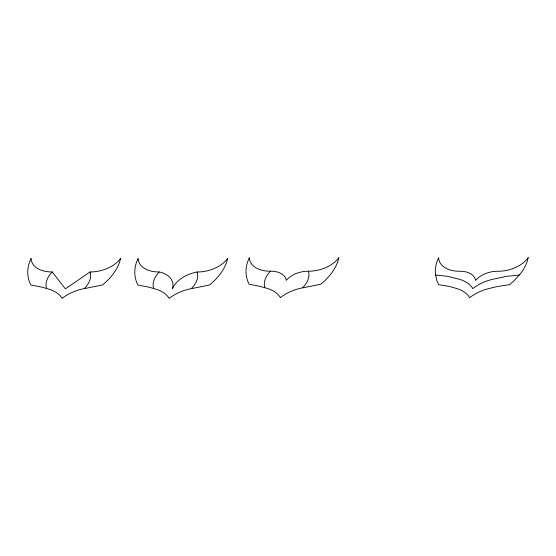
<?xml version="1.0" encoding="UTF-8"?>
<svg xmlns="http://www.w3.org/2000/svg" width="556" height="556" viewBox="0 0 556 556"><rect width="100%" height="100%" fill="white"/><g stroke="black" fill="none" stroke-linecap="round" stroke-linejoin="round"><path stroke-width="0.83" d="M90.121 271.947L65.351 288.863L52.236 271.94A27.515 17.243 -14.6 0 1 31.073 258.359L29.44 262.3A67.895 42.541 -14.6 0 0 30.872 284.95L42.2 287.223L48.963 289.162A35.925 22.511 -14.6 0 1 61.848 297.96L62.084 298.35L62.592 297.96A35.925 22.511 -14.6 0 1 81.53 289.176L102.519 284.971A67.895 42.541 -14.6 0 0 119.547 262.328L120.624 258.387A27.515 17.243 -14.6 0 1 90.121 271.947A30.9 19.363 -14.6 0 1 84.449 288.418M519.332 275.018L506.481 276.353L492.241 279.383A35.925 22.511 -14.6 0 0 473.302 288.161L472.802 288.557L472.558 288.161A35.925 22.511 -14.6 0 0 459.673 279.369L447.524 276.332L435.591 274.991M46.572 288.404A30.9 19.363 -14.6 0 1 52.236 271.94M153.616 288.439A30.9 19.363 -14.6 0 1 159.287 271.974A27.515 17.243 -14.6 0 1 138.124 258.394L136.491 262.335A67.895 42.541 -14.6 0 0 137.916 284.985L149.244 287.257L156.014 289.203A35.925 22.511 -14.6 0 1 168.899 297.995L169.135 298.384L169.643 297.995A35.925 22.511 -14.6 0 1 188.581 289.21L209.57 285.006A67.895 42.541 -14.6 0 0 226.591 262.362L227.675 258.422A27.515 17.243 -14.6 0 1 197.165 271.981A27.536 17.257 -14.6 0 0 172.402 288.898A27.536 17.257 -14.6 0 0 159.287 271.974M197.165 271.981A30.9 19.363 -14.6 0 1 191.5 288.453M270.508 271.196A20.544 12.871 -14.6 0 1 286.291 280.363A20.544 12.871 -14.6 0 1 308.385 271.203A27.515 17.243 -14.6 0 0 338.896 257.643L337.812 261.584A67.895 42.541 -14.6 0 1 320.791 284.227L299.802 288.432A35.925 22.511 -14.6 0 0 280.863 297.217L280.356 297.606L280.12 297.217A35.925 22.511 -14.6 0 0 267.227 288.418L260.465 286.479L249.137 284.206A67.895 42.541 -14.6 0 1 247.712 261.556L249.338 257.616A27.515 17.243 -14.6 0 0 270.508 271.196A30.9 19.363 -14.6 0 0 264.837 287.66M308.385 271.203A30.9 19.363 -14.6 0 1 302.714 287.667M528.2 257.706L527.116 261.647A67.895 42.541 -14.6 0 1 520.673 273.392L514.036 280.801L509.609 284.665L497.203 286.555L489.106 288.495A35.925 22.511 -14.6 0 0 470.167 297.279L469.66 297.668L469.424 297.279A35.925 22.511 -14.6 0 0 456.539 288.481L449.769 286.542L438.677 284.637L436.905 280.78L435.376 273.364A67.895 42.541 -14.6 0 1 437.016 261.619L438.649 257.678A27.515 17.243 -14.6 0 0 459.812 271.252A20.544 12.871 -14.6 0 1 475.595 280.426A20.544 12.871 -14.6 0 1 497.689 271.265A27.515 17.243 -14.6 0 0 528.2 257.706"/></g></svg>
